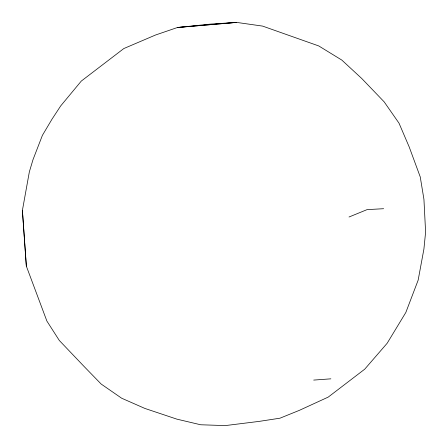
<?xml version="1.0" encoding="UTF-8"?>
<svg xmlns="http://www.w3.org/2000/svg" width="448" height="448" viewBox="0 0 448 448"><rect width="100%" height="100%" fill="white"/><g stroke="black" fill="none" stroke-linecap="round" stroke-linejoin="round"><path stroke-width="0.67" d="M22.4 210.42L29.355 171.842L33.001 159.667L42.409 135.335L51.99 119.202L60.715 105.89L81.295 81.071L123.833 48.541L155.54 35.011L177.498 27.49L210.851 24.069L236.606 22.406L262.634 26.107L318.752 45.942L341.83 60.088L361.771 78.518L384.177 101.87L399.011 123.172L409.214 146.978L420.252 176.943L423.937 199.349L425.6 232.114L423.914 249.043L418.146 280.185L405.838 312.452L387.156 343.263L364.711 369.191L328.222 397.102L299.382 410.34L279.989 418.191L259.106 421.394L225.277 425.594L200.665 424.766L176.865 419.138L144.866 408.43L121.643 398.21L101.181 384.059L84.151 366.542L59.315 340.469L46.878 321.054L26.342 266.134L22.4 210.42L26.342 266.134M349.026 217.006L367.063 209.63L383.634 208.701M313.706 380.083L330.854 378.834M236.606 22.406L177.498 27.49L236.606 22.406"/></g></svg>
